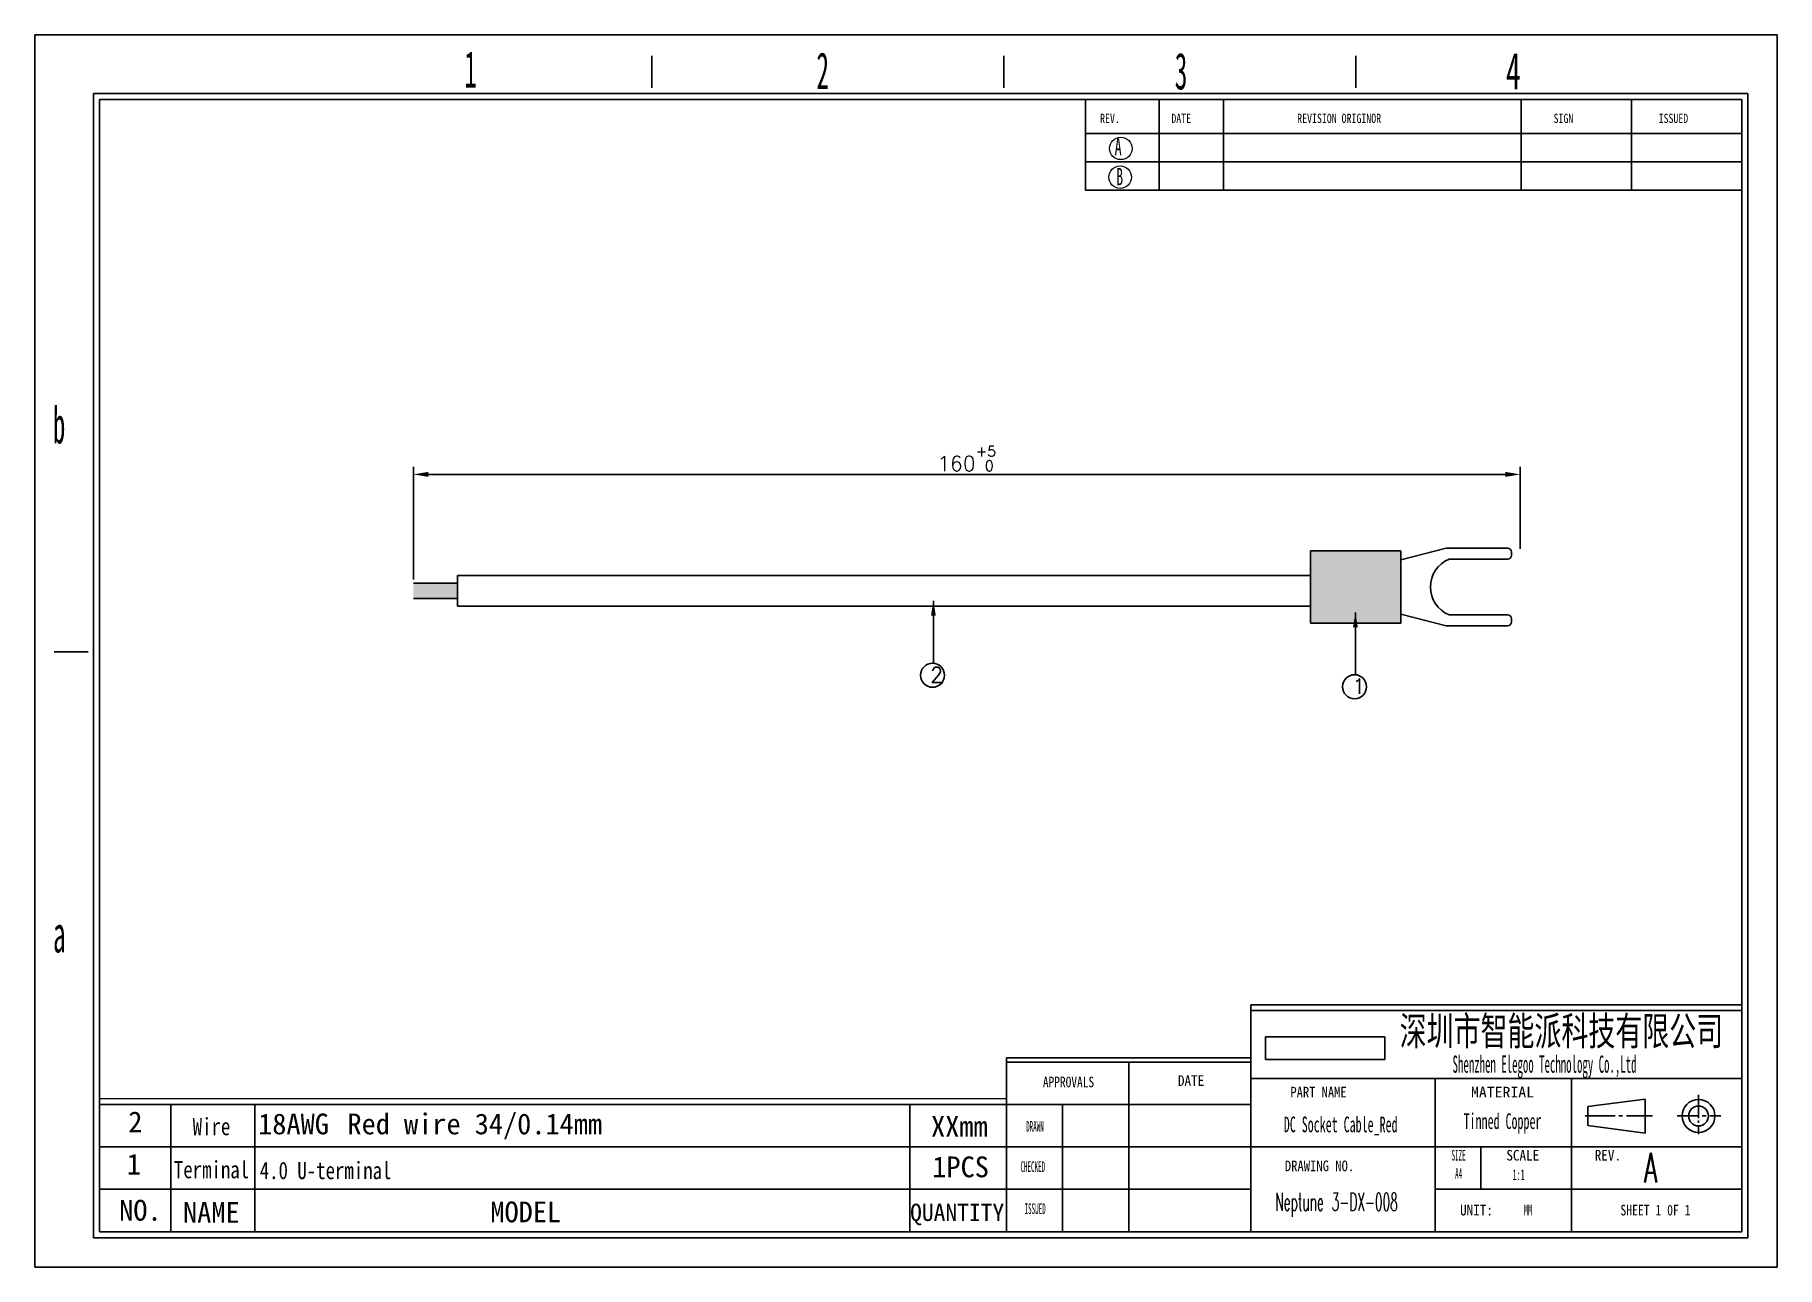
# Model space of a CAD drawing. Header units: millimetres. Extents: x 3085 to 3379, y 744 to 951.
import ezdxf

# ---------------------------------------------------------------- set-up
doc = ezdxf.new("R2010")
doc.units = ezdxf.units.MM
doc.layers.add('SLD-0', color=179, linetype='Continuous')
doc.styles.add('SLDTEXTSTYLE0', font='TXT', dxfattribs={"width": 0.56, "bigfont": 'bigfont'})
doc.styles.add('SLDTEXTSTYLE10', font='TXT', dxfattribs={"width": 0.862222})
doc.styles.add('SLDTEXTSTYLE11', font='TXT', dxfattribs={"width": 1.089})
doc.styles.add('SLDTEXTSTYLE13', font='TXT', dxfattribs={"width": 0.56})
doc.styles.add('SLDTEXTSTYLE14', font='TXT', dxfattribs={"width": 0.805625})
doc.styles.add('SLDTEXTSTYLE3', font='TXT', dxfattribs={"width": 0.484})
doc.styles.add('SLDTEXTSTYLE4', font='TXT', dxfattribs={"width": 0.40535})
doc.styles.add('SLDTEXTSTYLE5', font='TXT', dxfattribs={"width": 0.6})
doc.styles.add('SLDTEXTSTYLE6', font='TXT', dxfattribs={"width": 0.5025})
doc.styles.add('SLDTEXTSTYLE7', font='TXT', dxfattribs={"width": 0.9075})
doc.styles.add('SLDTEXTSTYLE8', font='TXT', dxfattribs={"width": 0.870455})
doc.styles.add('SLDTEXTSTYLE9', font='TXT', dxfattribs={"width": 0.7865})
doc.styles.get("Standard").update_dxf_attribs({"font": 'txt', "bigfont": 'gbcbig.shx'})
doc.dimstyles.new('ISO-25', dxfattribs={"dimtxt": 2.5, "dimasz": 2.5, "dimexe": 1.25, "dimexo": 0.625, "dimtad": 1, "dimtxsty": 'Standard', "dimcen": 2.5, "dimadec": 0, "dimazin": 0, "dimtfac": 1, "dimtmove": 0, "dimatfit": 3, "dimfxl": 1, "dimarcsym": 0})
picture_1 = doc.add_image_def('image1.jpg', size_in_pixel=(1698, 321))

# ---------------------------------------------------------------- blocks, each defined once
blk = doc.blocks.new('*D27')
at = {"color": 0, "lineweight": -2}
for p, q in [((3149.05, 859.46), (3149.05, 878.38)), ((3151.55, 877.13), (3332.86, 877.13)), ((3335.36, 864.62), (3335.36, 878.38))]:
    blk.add_line(p, q, dxfattribs=at)
at = {"color": 0}
for points in [[(3151.55, 877.55), (3151.55, 876.71), (3149.05, 877.13)], [(3332.86, 877.55), (3332.86, 876.71), (3335.36, 877.13)]]:
    blk.add_solid(points, dxfattribs=at)
at = {"layer": 'Defpoints', "color": 0}
for p in [(3335.36, 877.13), (3335.36, 864), (3149.05, 858.83)]:
    blk.add_point(p, dxfattribs=at)
at = {"color": 0, "insert": (3242.2, 879.8), "char_height": 2.5, "attachment_point": 5}
blk.add_mtext('160{\\H0.7x;\\S+5^  0;}', dxfattribs=at)

msp = doc.modelspace()

# ---------------------------------------------------------------- hatches: boundary and pattern name
for points in [[(3315.275, 862.743), (3315.275, 864.251), (3300.057, 864.251), (3300.057, 858.178), (3300.057, 852.105), (3315.275, 852.105)], [(3156.468, 856.268), (3156.468, 857.551), (3156.468, 858.834), (3149.048, 858.834), (3149.048, 856.268)]]:
    msp.add_hatch(color=256).paths.add_polyline_path(points)

# ---------------------------------------------------------------- linework, layer by layer
for p, q in [((3315.275, 864.251), (3300.057, 864.251)), ((3300.057, 864.251), (3300.057, 858.178)), ((3322.902, 864.718), (3315.275, 862.743)), ((3315.275, 862.743), (3315.275, 864.251)), ((3315.275, 862.743), (3315.275, 852.105)), ((3333.264, 864.718), (3322.902, 864.718)), ((3333.264, 862.85), (3323.386, 862.85)), ((3333.888, 864.095), (3333.888, 863.474)), ((3149.048, 858.834), (3156.468, 858.834)), ((3156.468, 858.834), (3156.468, 857.551)), ((3156.468, 856.268), (3156.468, 857.551)), ((3300.057, 852.105), (3300.057, 858.178)), ((3149.048, 856.268), (3156.468, 856.268)), ((3322.902, 851.638), (3315.275, 853.613)), ((3333.264, 853.506), (3323.386, 853.506)), ((3315.275, 852.105), (3300.057, 852.105)), ((3333.264, 851.638), (3322.902, 851.638)), ((3333.888, 852.261), (3333.888, 852.883))]:
    msp.add_line(p, q)
at = {"color": 1}
for p, q in [((3156.468, 860.122), (3300.057, 860.122)), ((3156.468, 860.122), (3156.468, 854.98)), ((3156.468, 854.98), (3300.057, 854.98))]:
    msp.add_line(p, q, dxfattribs=at)
at = {"color": 179}
for p, q in [((3108.196, 771.088), (3108.196, 749.644)), ((3122.39, 771.007), (3122.39, 749.563)), ((3258.301, 749.644), (3258.301, 771.088)), ((3096.193, 756.815), (3290.023, 756.815))]:
    msp.add_line(p, q, dxfattribs=at)
for centre in [(3236.445, 843.324), (3307.491, 841.396)]:
    msp.add_circle(centre, 2.018)
for centre, radius, start, end in [((3325.293, 858.178), 5.046, 112.20674, 247.79326), ((3333.264, 864.095), 0.623, 0, 90), ((3333.264, 863.474), 0.623, 270, 0), ((3333.264, 852.883), 0.623, 0, 90), ((3333.264, 852.261), 0.623, 270, 0)]:
    msp.add_arc(centre, radius, start, end)
at = {"layer": 'SLD-0'}
for p, q in [((3085.33, 951.099), (3378.625, 951.099)), ((3085.33, 743.719), (3085.33, 951.099)), ((3378.625, 951.099), (3378.625, 743.719)), ((3096.193, 749.644), (3096.193, 940.236)), ((3096.193, 940.236), (3372.7, 940.236)), ((3335.536, 940.236), (3335.536, 924.939)), ((3354.118, 940.236), (3354.118, 924.939)), ((3372.7, 940.236), (3372.7, 749.644)), ((3372.7, 749.644), (3096.193, 749.644)), ((3378.625, 743.719), (3085.33, 743.719))]:
    msp.add_line(p, q, dxfattribs=at)
at = {"layer": 'SLD-0', "color": 6, "linetype": 'Continuous'}
for p, q in [((3189.219, 942.211), (3189.219, 947.595)), ((3248.471, 942.211), (3248.471, 947.595)), ((3307.722, 942.211), (3307.722, 947.595)), ((3095.206, 748.657), (3095.206, 941.224)), ((3095.206, 941.224), (3373.687, 941.224)), ((3373.687, 941.224), (3373.687, 748.657)), ((3094.323, 847.278), (3088.586, 847.278)), ((3373.687, 748.657), (3095.206, 748.657))]:
    msp.add_line(p, q, dxfattribs=at)
at = {"layer": 'SLD-0', "color": 179, "linetype": 'Continuous'}
for p, q in [((3262.177, 940.236), (3262.177, 924.939)), ((3274.568, 940.236), (3274.568, 924.939)), ((3285.405, 940.236), (3285.405, 924.939)), ((3262.177, 934.5), (3372.7, 934.5)), ((3262.177, 929.719), (3372.7, 929.719)), ((3262.177, 924.939), (3372.7, 924.939)), ((3372.7, 787.887), (3290.023, 787.887)), ((3290.023, 787.887), (3290.023, 749.644)), ((3372.7, 786.931), (3290.023, 786.931)), ((3290.023, 778.956), (3248.912, 778.956)), ((3248.912, 778.956), (3248.912, 749.644)), ((3290.023, 778.236), (3248.912, 778.236)), ((3269.468, 778.236), (3269.468, 749.644)), ((3372.7, 775.458), (3290.023, 775.458)), ((3321.071, 775.458), (3321.071, 749.644)), ((3344.017, 749.644), (3344.017, 775.458)), ((3248.914, 772.068), (3096.206, 772.087)), ((3346.773, 770.779), (3356.406, 771.963)), ((3356.406, 766.271), (3356.406, 771.963)), ((3365.388, 768.775), (3365.388, 772.741)), ((3290.023, 771.088), (3096.193, 771.088)), ((3232.606, 771.017), (3232.606, 749.572)), ((3346.304, 769.158), (3351.348, 769.158)), ((3346.773, 767.532), (3346.773, 770.779)), ((3351.979, 769.158), (3352.609, 769.158)), ((3353.24, 769.158), (3357.654, 769.158)), ((3365.388, 769.158), (3361.787, 769.158)), ((3366.018, 769.158), (3366.649, 769.158)), ((3367.279, 769.158), (3369.171, 769.158)), ((3346.773, 767.532), (3356.406, 766.271)), ((3365.388, 768.391), (3365.388, 768.008)), ((3365.388, 767.625), (3365.388, 766.092)), ((3290.023, 763.94), (3096.193, 763.94)), ((3372.7, 763.985), (3290.023, 763.985)), ((3328.72, 763.985), (3328.72, 756.815)), ((3321.071, 756.815), (3372.7, 756.815)), ((3248.902, 749.644), (3096.193, 749.663)), ((3280.916, 749.644), (3239.804, 749.644))]:
    msp.add_line(p, q, dxfattribs=at)
at = {"layer": 'SLD-0', "lineweight": 18}
for centre in [(3268.14, 931.989), (3268.018, 927.14)]:
    msp.add_circle(centre, 1.894, dxfattribs=at)
at = {"layer": 'SLD-0', "color": 179, "linetype": 'Continuous'}
for radius in [2.771, 1.669]:
    msp.add_circle((3365.388, 769.158), radius, dxfattribs=at)

# ---------------------------------------------------------------- texts
at = {"attachment_point": 1}
for s, insert, char_height, width in [('2', (3236.05, 844.676), 2.555, 25.65953), ('1', (3307.096, 842.748), 2.555, 25.65953), ('{\\fSimSun|b0|i0|c134|p2;2}', (3101.063, 769.919), 3.5, 4.84381), ('{\\fSimSun|b0|i0|c134|p2;\\W0.8;Wire}', (3111.897, 768.836), 2.91042, 10.0429), ('{\\fSimSun|b0|i0|c134|p2; 18AWG} {\\fSimSun|b0|i0|c134|p2;Red wire 34/0.14mm} ', (3120.545, 769.572), 3.5, 112.97472), ('{\\fSimSun|b0|i0|c134|p2;XXmm}', (3236.196, 769.16), 3.5, 9.84121), ('{\\fSimSun|b0|i0|c134|p2;1}', (3100.805, 762.793), 3.5, 3.26105), ('{\\fSimSun|b0|i0|c134|p2;\\W0.8;Terminal}', (3108.734, 761.589), 2.91042, 10.0429), ('{\\fSimSun|b0|i0|c0|p2;\\W0.8;4.0 U-terminal}', (3123.185, 761.44), 2.91042, 56.72303), ('{\\fSimSun|b0|i0|c134|p2;1PCS}', (3236.407, 762.345), 3.5, 10.0429), ('{\\fSimSun|b0|i0|c134|p2;NO.}', (3099.531, 755.044), 3.5, 10.0429), ('{\\fSimSun|b0|i0|c134|p2;NAME}', (3110.279, 754.688), 3.5, 10.0429), ('{\\fSimSun|b0|i0|c134|p2;MODEL}', (3162.015, 754.766), 3.5, 10.0429), ('{\\fSimSun|b0|i0|c134|p2;QUANTITY}', (3232.671, 754.396), 2.91042, 12.2289), ('{\\W0.5;Neptune 3-DX-008}', (3294.143, 756.2), 3, 51.51444)]:
    msp.add_mtext(s, dxfattribs=dict(at, insert=insert, char_height=char_height, width=width))
at = {"layer": 'SLD-0'}
for s, insert, char_height, attachment_point, style in [('1', (3157.629, 948.396), 6.172, 1, 'SLDTEXTSTYLE6'), ('2', (3216.906, 948.153), 6.172, 1, 'SLDTEXTSTYLE6'), ('3', (3277.225, 948.091), 6.172, 1, 'SLDTEXTSTYLE6'), ('4', (3332.959, 948.084), 6.172, 1, 'SLDTEXTSTYLE5'), ('A', (3267.096, 933.711), 2.903, 1, 'SLDTEXTSTYLE5'), ('B', (3267.35, 928.696), 2.903, 1, 'SLDTEXTSTYLE5'), ('b', (3088.353, 888.517), 6.172, 1, 'SLDTEXTSTYLE6'), ('a', (3088.398, 802.849), 6.172, 1, 'SLDTEXTSTYLE6'), ('{\\fSimSun|b0|i0|c134|p2;\\W0.689;深圳市智能派科技有限公司}', (3342.304, 785.877), 4.82808, 2, 'SLDTEXTSTYLE11'), ('{\\Ftxt,gbcbig|c134;A}', (3356.258, 762.94), 5, 1, 'SLDTEXTSTYLE13')]:
    msp.add_mtext(s, dxfattribs=dict(at, insert=insert, char_height=char_height, attachment_point=attachment_point, style=style))
at = {"layer": 'SLD-0', "color": 179}
for s, insert, char_height, attachment_point, style in [('REV.', (3264.647, 937.825), 1.5536, 1, 'SLDTEXTSTYLE9'), ('DATE', (3276.645, 937.825), 1.5536, 1, 'SLDTEXTSTYLE9'), ('REVISION ORIGINOR', (3297.826, 937.825), 1.55363, 1, 'SLDTEXTSTYLE9'), ('SIGN', (3340.985, 937.825), 1.5536, 1, 'SLDTEXTSTYLE9'), ('ISSUED', (3358.666, 937.825), 1.5536, 1, 'SLDTEXTSTYLE9'), ('{\\W0.46;Shenzhen Elegoo Technology Co.,Ltd}', (3339.468, 779.339), 2.91042, 2, 'SLDTEXTSTYLE13'), ('APPROVALS', (3259.333, 775.772), 1.7927, 2, 'SLDTEXTSTYLE9'), ('DATE', (3279.968, 776.003), 1.7927, 2, 'SLDTEXTSTYLE7'), ('PART NAME', (3301.423, 774.071), 1.7927, 2, 'SLDTEXTSTYLE10'), ('MATERIAL', (3332.398, 774.071), 1.7927, 2, 'SLDTEXTSTYLE11'), ('DRAWN', (3253.681, 768.298), 1.7927, 2, 'SLDTEXTSTYLE4'), ('SIZE', (3324.997, 763.447), 1.7927, 2, 'SLDTEXTSTYLE4'), ('SCALE', (3335.807, 763.447), 1.7927, 2, 'SLDTEXTSTYLE7'), ('REV.', (3350.128, 763.447), 1.7927, 2, 'SLDTEXTSTYLE7'), ('CHECKED', (3253.321, 761.53), 1.7927, 2, 'SLDTEXTSTYLE4'), ('DRAWING NO.', (3301.588, 761.654), 1.79265, 2, 'SLDTEXTSTYLE8'), ('A4', (3325.008, 760.378), 1.7927, 2, 'SLDTEXTSTYLE4'), ('1:1', (3335.115, 760.17), 1.7927, 2, 'SLDTEXTSTYLE3'), ('ISSUED', (3253.706, 754.45), 1.7927, 2, 'SLDTEXTSTYLE4'), ('UNIT:', (3328.017, 754.216), 1.7927, 2, 'SLDTEXTSTYLE7'), ('MM', (3336.679, 754.216), 1.7927, 2, 'SLDTEXTSTYLE3'), ('SHEET 1 0F 1', (3358.138, 754.216), 1.79265, 2, 'SLDTEXTSTYLE14')]:
    msp.add_mtext(s, dxfattribs=dict(at, insert=insert, char_height=char_height, attachment_point=attachment_point, style=style))
at = {"layer": 'SLD-0', "color": 0, "char_height": 2.64583, "attachment_point": 2, "style": 'SLDTEXTSTYLE0'}
for s, insert in [('{\\fSimSun|b0|i0|c134|p2;DC Socket Cable_Red}', (3305.148, 769.062)), ('{\\fSimSun|b0|i0|c134|p2;\\W0.56;Tinned Copper}', (3332.397, 769.611))]:
    msp.add_mtext(s, dxfattribs=dict(at, insert=insert))

# ---------------------------------------------------------------- dimensions: what is measured, and where the dimension line sits
dim = msp.add_linear_dim(base=(3335.36, 877.129), p1=(3149.048, 858.834), p2=(3335.36, 863.999), text='160{\\H0.7x;\\S+5^  0;}', dimstyle='ISO-25')
dim.commit()
dim.dimension.update_dxf_attribs({"geometry": '*D27', "text_midpoint": (3242.204, 879.795)})

# ---------------------------------------------------------------- pictures from other files: only their frames are drawn
image = msp.add_image(picture_1, insert=(3292.507, 778.671), size_in_units=(20.09, 3.798))
image.dxf.flags = 7

# ---------------------------------------------------------------- leaders
for points in [[(3236.589, 855.83), (3236.589, 845.337)], [(3307.634, 853.901), (3307.634, 843.409)]]:
    msp.add_leader(points, dimstyle='ISO-25', override={"dimgap": 0.625, "dimtad": 0})

doc.saveas('drawing.dxf')
